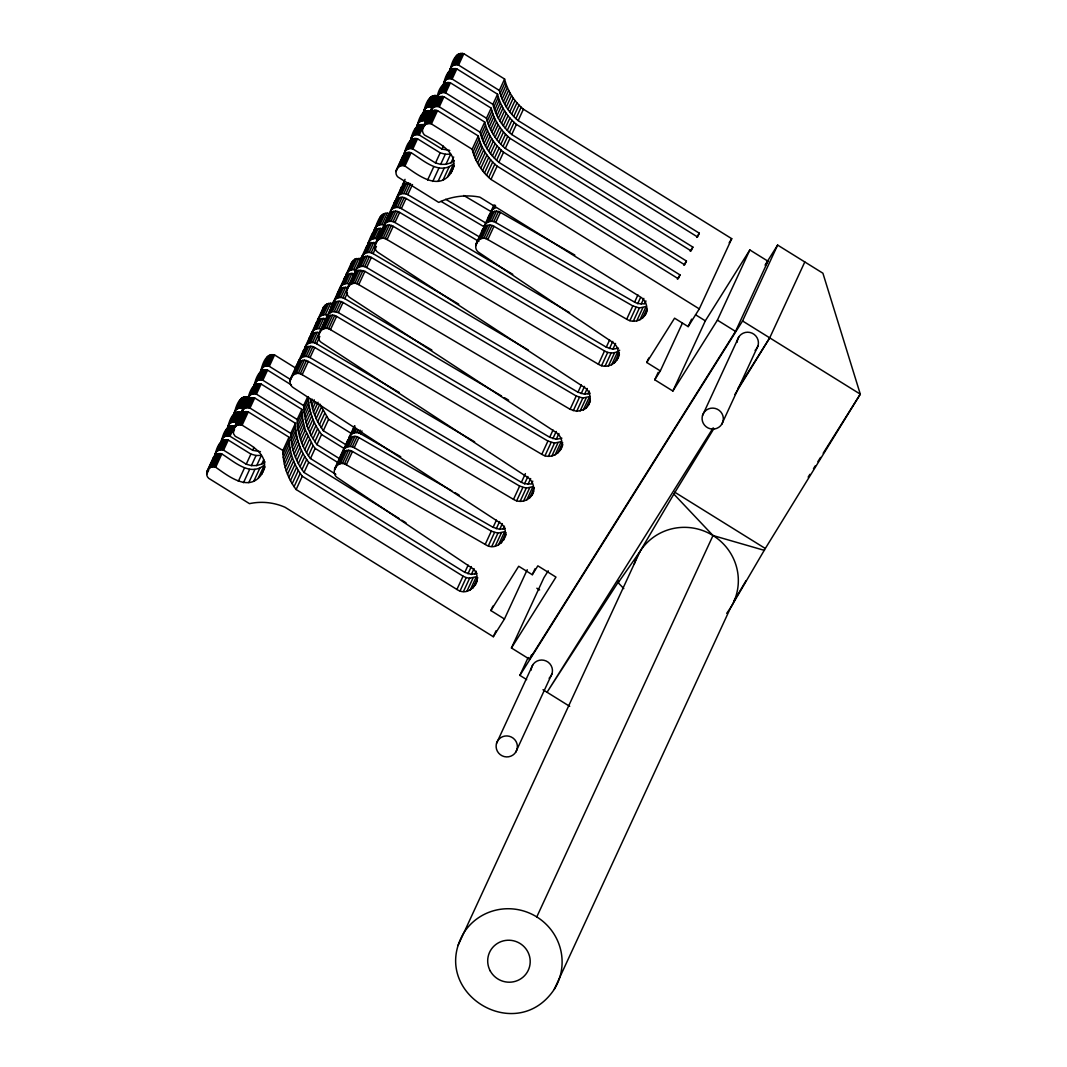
<?xml version="1.0" encoding="UTF-8"?>
<svg xmlns="http://www.w3.org/2000/svg" width="1067" height="1067" viewBox="0 0 1067 1067"><rect width="100%" height="100%" fill="white"/><g stroke="black" fill="none" stroke-linecap="round" stroke-linejoin="round"><path stroke-width="1.5" d="M527.231 569.711L504.451 619.007L493.314 636.719L285.009 507.252C273.926 502.37 261.308 501.063 249.478 503.651L208.719 478.323C203.49 473.721 209.265 464.545 215.681 467.239C228.325 476.095 249.145 492.781 261.655 474.255C272.939 454.915 248.624 443.632 235.167 436.23L233.513 433.695L233.42 429.214L239.555 415.93L243.756 411.849L248.264 411.875L289.024 437.203L282.888 450.487C282.902 464.492 287.677 478.389 296.133 489.526L456.903 589.451C470.96 599.134 485.752 575.7 470.827 567.297L337.972 478.056C329.023 473.014 337.892 458.957 346.322 464.772L485.205 544.41C499.249 554.093 514.054 530.659 499.116 522.256L293.812 387.988C284.862 382.946 293.732 368.889 302.161 374.69L513.494 499.369C521.056 504.304 531.806 499.596 533.82 490.9M296.159 367.728C296.159 361.833 303.481 358.165 308.31 361.42L519.642 486.085L526.231 488.126L532.926 486.645L526.778 499.93M297.906 363.927C297.92 358.032 305.229 354.377 310.057 357.618L521.39 482.297L524.551 483.738L531.433 484.018L532.766 481.137M302.588 353.804C302.588 347.909 309.91 344.254 314.738 347.495L474.655 441.845M304.348 350.016C304.348 344.121 311.657 340.453 316.486 343.707L399.311 392.563M309.017 339.893C309.07 334.851 314.525 331.13 319.26 332.717M310.777 336.105C310.817 331.063 316.285 327.342 321.02 328.929M315.445 325.982C315.499 320.94 320.967 317.219 325.688 318.806L314.592 342.84M317.206 322.181C317.246 317.152 322.714 313.431 327.449 315.005L332.33 311.537L338.359 312.578L549.692 437.257L556.28 439.284L561.896 438.204M531.779 495.328C535.581 489.353 533.42 480.884 527.418 477.216L322.114 342.947C313.151 337.906 322.034 323.848 330.463 329.663L541.796 454.329C550.052 459.704 561.029 453.662 562.802 444.392M322.461 310.804C322.514 305.762 327.969 302.041 332.704 303.628L326.209 318.886M324.461 322.687C324.461 316.792 331.77 313.124 336.598 316.379L547.931 441.044L554.533 443.085L561.215 441.605L555.08 454.889M330.89 308.776C330.89 302.868 338.199 299.213 343.027 302.454L501.53 395.964M332.637 304.975C332.637 299.08 339.96 295.412 344.788 298.667L431.882 350.056M337.319 294.852C337.359 289.824 342.827 286.089 347.562 287.677M339.066 291.064C339.119 286.023 344.588 282.302 349.309 283.889M343.747 280.941C343.787 275.9 349.256 272.178 353.991 273.766L358.872 270.298L364.901 271.338L576.233 396.004L582.822 398.044L589.518 396.564L583.382 409.848L576.687 411.328L570.098 409.288L358.765 284.622C350.336 278.807 341.453 292.865 350.416 297.906L555.707 432.175C561.722 435.843 563.883 444.312 560.082 450.287M345.495 277.153C345.548 272.112 351.016 268.391 355.738 269.964M354.511 273.846C354.511 267.95 361.82 264.296 366.648 267.537L577.981 392.216L584.583 394.243L590.184 393.163M360.939 259.935C360.939 254.039 368.248 250.385 373.077 253.626L458.757 304.175M367.368 246.024C367.421 240.982 372.876 237.261 377.611 238.848C379.105 232.153 384.84 221.349 393.203 226.297L604.522 350.976C609.137 353.751 615.459 353.697 619.687 350.216M373.797 232.113C373.85 227.071 379.305 223.35 384.04 224.937L389.295 213.547C379.532 210.893 377.305 223.99 374.13 230.085M340.32 457.796C340.32 451.901 347.642 448.233 352.47 451.488L491.34 531.126L497.929 533.167L504.624 531.686L498.489 544.97M583.382 409.848C592.225 405.593 592.452 391.962 584.009 387.148L378.705 252.866C369.756 247.824 378.625 233.766 387.054 239.582L598.387 364.247C606.643 369.635 617.62 363.58 619.394 354.311M379.052 220.722L380.239 216.841M342.067 454.008C342.08 448.1 349.389 444.446 354.217 447.687L493.087 527.325L499.689 529.365L505.291 528.285M346.748 443.885C346.748 437.99 354.071 434.322 358.899 437.577L451.955 490.94M381.052 232.606L382.226 228.725C373.09 226.164 370.462 238.048 367.702 243.996M348.496 440.084C348.509 434.189 355.818 430.535 360.646 433.776L400.739 456.769M382.8 228.818L391.242 210.559M353.177 429.974L354.351 426.08L348.829 438.07M387.481 218.695C387.481 212.8 394.803 209.132 399.632 212.386L569.551 312.631M389.228 214.894L397.671 196.648M393.91 204.784C393.91 198.875 401.232 195.221 406.06 198.462L478.883 241.435M395.67 200.983L404.073 182.804M400.338 190.86C400.392 185.831 405.847 182.097 410.582 183.684L405.913 193.807L401.779 193.634L398.151 195.514M402.099 187.072L404.58 181.603M616.673 360.219C620.474 354.231 618.313 345.761 612.311 342.107L479.47 252.866C470.507 247.824 479.39 233.766 487.819 239.568L626.689 319.22C634.251 324.155 644.988 319.446 647.015 310.75M483.564 228.805C483.564 222.91 490.873 219.255 495.702 222.496L634.585 302.134L637.746 303.575L644.628 303.868L645.962 300.974M488.233 218.695C488.246 212.786 495.555 209.132 500.383 212.373L574.833 255.066M489.993 214.894L492.474 209.425L496.115 207.545M713.956 428.481L673.864 494.101L713.009 535.527L536.781 916.913A53.337 52.296 24.8 0 0 463.665 933.065C428.867 992.523 516.175 1046.3 554.24 989.362L730.468 607.977L765.306 548.491L860.295 394.15L822.91 273.219L777.63 245.077L765.252 264.763M239.555 415.93L239.301 418.931M398.965 518.429L308.71 462.331C300.24 451.194 295.466 437.297 295.452 423.292L254.693 397.964C245.61 395.657 242.129 408.501 241.049 415.143M245.997 402.019L245.73 405.02M337.692 462.438L315.138 448.42L313.084 445.566L305.295 429.921L302.748 419.771L301.881 409.381L261.122 384.04C252.052 381.746 248.558 394.577 247.477 401.219M252.426 388.095L252.159 391.109M291.438 384.987L267.55 370.129C258.481 367.835 254.986 380.666 253.906 387.308M258.854 374.184L258.587 377.185M295.652 368.062L274.566 354.951C264.989 352.684 261.695 366.528 260.335 373.397M265.59 360.499L265.87 359.005M258.254 478.243L264.403 464.959C250.171 477.162 233.86 461.224 221.816 453.968C217.361 452.181 212.12 456.249 212.853 461.024M214.894 454.235C216.108 450.754 220.162 448.927 223.577 450.167L246.237 464.212L251.372 465.612L256.694 465.559L261.362 455.436L256.053 455.489L250.905 454.089L228.245 440.044C219.135 437.697 215.761 450.594 214.614 457.223M219.269 445.593L219.562 444.112M221.322 440.311C222.536 436.83 226.591 435.016 230.005 436.256L234.687 426.133C225.564 423.786 222.189 436.683 221.042 443.312M225.697 431.682L226.004 430.201M227.751 426.4C228.965 422.919 233.019 421.092 236.434 422.345L241.115 412.222C231.992 409.875 228.618 422.759 227.471 429.401M232.126 417.771L232.433 416.277M234.18 412.489C235.394 409.008 239.448 407.181 242.863 408.421L248.118 397.044C238.501 394.737 235.327 408.621 233.9 415.476M239.435 401.099L239.155 404.1M644.975 315.178C648.776 309.19 646.615 300.721 640.6 297.066L479.843 197.142C466.052 194.434 451.408 196.261 438.75 202.41L397.991 177.069C392.763 172.494 398.565 163.318 404.953 165.999C417.61 174.828 438.417 191.553 450.928 173.014C462.211 153.661 437.883 142.404 424.439 134.989C418.584 128.694 427.374 120.878 428.867 114.716C430.108 111.261 434.109 109.367 437.537 110.635L478.283 135.962C481.137 147.686 487.859 158.396 497.115 166.145L678.252 278.727L680.012 274.926L498.863 162.344C489.62 154.595 482.898 143.898 480.043 132.175L484.725 122.051L443.965 96.724C434.776 94.59 429.881 108.06 430.681 115.369M428.547 116.183L428.867 114.716M434.976 102.272L435.296 100.791M443.178 86.067C444.365 79.465 447.727 66.567 456.823 68.888L497.582 94.216L492.901 104.339C495.755 116.063 502.477 126.773 511.72 134.522L692.87 247.104L691.109 250.892L509.973 138.31C500.73 130.561 493.994 119.864 491.153 108.14L450.394 82.799C441.204 80.679 436.31 94.149 437.11 101.458M441.405 88.348L441.725 86.88M448.167 72.969L447.86 75.944M548.238 570.818L543.877 577.78L511.44 647.976L529.552 659.233L735.523 331.41L767.96 261.202L749.848 249.945L717.411 320.153L672.877 391.042L654.751 379.772L660.326 370.916L646.735 362.473L674.571 318.179L688.162 326.622L699.285 308.897L731.735 238.688L523.417 109.221C514.174 101.472 507.439 90.762 504.598 79.038L463.838 53.71C454.235 51.429 451.088 65.327 449.607 72.156M455.169 57.791L454.875 60.766M402.112 158.263C402.539 154.075 407.154 151.207 411.088 152.714C423.146 159.957 439.444 175.922 453.662 163.718L447.526 177.002M404.18 153.008C405.42 149.553 409.421 147.659 412.849 148.927L435.509 162.958L440.644 164.371L445.953 164.318L450.634 154.195L445.326 154.248L440.191 152.834L417.517 138.803C408.421 136.483 405.087 149.38 403.873 155.982M408.541 144.352L408.861 142.885M410.622 139.083C411.849 135.629 415.85 133.748 419.278 135.002L423.946 124.892C414.85 122.572 411.515 135.469 410.315 142.071L411.649 139.177M414.97 130.441L415.29 128.974M417.05 125.172C418.277 121.718 422.279 119.837 425.706 121.091L430.374 110.968C421.278 108.661 417.944 121.558 416.744 128.147M421.398 116.53L421.718 115.049M423.479 111.261C424.706 107.807 428.707 105.926 432.135 107.18L437.39 95.79C427.787 93.523 424.653 107.407 423.172 114.236M428.414 101.338L428.734 99.871M326.542 316.872L327.382 315.005M351.083 263.736L354.938 259.121L361.006 258.587L354.831 271.832M353.084 275.619L353.937 273.752L342.88 297.8M359.512 261.708C360.899 256.854 367.141 254.693 371.329 257.427L528.405 350.083M365.941 247.797L369.782 243.169L375.864 242.636L371.183 252.759M372.37 233.873L373.223 232.019M482.137 230.579C483.524 225.724 489.766 223.563 493.954 226.297L632.824 305.936L639.413 307.963L646.109 306.482L639.973 319.767M206.998 471.307L213.133 458.023M206.705 472.788L241.009 398.565M206.718 474.308L208.759 469.88M209.799 467.839L215.934 454.569M217.681 450.767L222.376 440.418M224.11 436.856L228.805 426.507M230.539 422.932L235.22 412.822M236.967 409.021L242.236 397.644M211.173 467.199L217.308 453.915M219.055 450.127L223.737 440.004M225.484 436.203L230.165 426.093M231.926 422.292L236.594 412.169M238.354 408.381L243.609 396.991M212.666 466.893L218.802 453.608M220.549 449.807L225.23 439.697M226.978 435.896L231.659 425.773M233.406 421.985L238.088 411.862M239.848 408.061L245.103 396.684M214.187 466.893L220.322 453.608M222.083 449.821L226.751 439.697M228.511 435.91L233.193 425.786M234.94 421.985L239.622 411.875M241.369 408.074L246.624 396.684M215.681 467.239L221.816 453.968M223.577 450.167L228.245 440.044M233.14 430.708L267.497 356.498M233.166 432.215L234.527 429.267M233.42 429.214L236.247 425.773L243.063 410.808M241.315 412.129L244.13 408.701L248.811 398.578M247.744 398.218L250.572 394.777L255.24 384.667M254.173 384.307L257 380.866L261.668 370.742M260.601 370.396L263.429 366.955L268.684 355.564M236.247 425.773L237.621 425.119L243.756 411.849M244.13 408.701L245.503 408.047L250.185 397.924M250.572 394.777L251.932 394.136L256.613 384.013M257 380.866L258.361 380.225L263.042 370.102M263.429 366.955L264.789 366.301L270.058 354.924M237.621 425.119L239.101 424.799L245.237 411.515M245.503 408.047L246.997 407.727L251.665 397.604M251.932 394.136L253.426 393.803L258.094 383.693M258.361 380.225L259.855 379.892L264.536 369.769M264.789 366.301L266.283 365.981L271.538 354.591M239.101 424.799L240.635 424.813L246.77 411.529M246.997 407.727L248.518 407.727L253.199 397.618M253.426 393.803L254.96 393.816L259.628 383.693M259.855 379.892L261.388 379.905L266.056 369.782M266.283 365.981L267.817 365.994L273.072 354.604M240.635 424.813L242.129 425.159L248.264 411.875M248.518 407.727L250.011 408.087L254.693 397.964M254.96 393.816L256.44 394.163L261.122 384.04M261.388 379.905L262.869 380.252L267.55 370.129M267.817 365.994L269.311 366.341L274.566 354.951M238.341 481.284L244.476 468M246.237 464.212L250.905 454.089M230.005 436.256L252.666 450.301L253.999 447.406M290.344 378.985L297.333 363.834M298.24 361.9L303.762 349.923M304.669 347.989L310.19 336.012M311.097 334.078L316.619 322.087M317.526 320.167L323.634 306.909M290.024 381.012L324.955 305.335M243.489 482.697L249.625 469.413M251.372 465.612L256.053 455.489M294.199 374.357L300.334 361.086M302.081 357.285L306.762 347.162M308.523 343.374L313.191 333.251M314.952 329.45L319.62 319.34M321.38 315.539L326.635 304.162M296.146 373.65L302.281 360.379M304.028 356.578L308.71 346.455M310.457 342.667L315.138 332.544M316.886 328.756L321.567 318.633M323.314 314.832L328.583 303.455M298.213 373.477L304.348 360.193M306.096 356.391L310.777 346.282M312.538 342.48L317.206 332.357M318.966 328.569L323.634 318.446M325.395 314.658L330.65 303.268M248.798 482.631L254.933 469.347M300.267 373.823L306.402 360.553M308.163 356.751L312.831 346.628M332.971 302.948L338.492 290.971M339.399 289.037L344.921 277.06M345.828 275.126L351.937 261.868M318.313 335.972L353.244 260.295M322.501 329.316L328.636 316.045M330.383 312.244L335.065 302.121M336.812 298.333L341.493 288.21M343.241 284.422L347.922 274.299M349.669 270.498L354.938 259.121M396.297 170.08L402.432 156.796M302.161 374.69L308.31 361.42M310.057 357.618L314.738 347.495M316.486 343.707L319.833 336.478M395.977 171.547L430.321 97.337M253.853 481.11L259.988 467.826M256.694 465.559L261.748 464.038L263.749 459.69M399.071 166.612L405.207 153.328M406.967 149.54L411.635 139.417M413.396 135.616L418.064 125.506M419.824 121.705L424.493 111.582M426.253 107.794L431.508 96.403M324.435 328.623L330.57 315.339M332.33 311.537L337.012 301.414M338.759 297.626L343.441 287.503M345.188 283.715L349.869 273.592M351.617 269.791L356.871 258.414M400.445 165.972L406.58 152.688M408.341 148.887L413.009 138.777M414.77 134.976L419.438 124.852M421.198 121.064L425.866 110.941M427.627 107.14L432.882 95.763M326.515 328.436L332.651 315.152M334.398 311.364L339.079 301.241M340.826 297.44L345.508 287.33M347.255 283.529L351.937 273.405M353.684 269.618L358.952 258.227M401.926 165.638L408.074 152.354M409.821 148.566L414.503 138.443M416.25 134.655L420.932 124.532M422.679 120.731L427.36 110.621M429.107 106.82L434.376 95.43M403.459 165.652L409.595 152.368M411.355 148.58L416.023 138.457M417.784 134.655L422.452 124.546M424.213 120.744L428.881 110.621M430.641 106.833L435.896 95.443M328.569 328.796L334.705 315.512M336.452 311.711L341.133 301.588M361.26 257.907L366.795 245.93M261.655 474.255L265.069 466.879M346.615 290.931L381.546 215.254M404.953 165.999L411.088 152.714M412.849 148.927L417.517 138.803M350.79 284.289L356.925 271.005M358.685 267.203L363.354 257.094M365.114 253.292L369.782 243.169M371.543 239.381L376.224 229.258M377.971 225.457L383.226 214.08M422.412 129.467L430.468 112.182M430.975 110.941L436.896 98.271M437.403 97.03L443.325 84.346M443.832 83.106L456.769 55.257M330.463 329.663L336.598 316.379M338.359 312.578L343.027 302.454M344.788 298.667L347.455 292.878M422.732 127.987L425.52 124.532L431.655 111.248M430.628 110.915L433.402 107.447L438.084 97.337M437.057 97.004L439.831 93.536L444.512 83.413M443.485 83.079L446.259 79.625L450.941 69.502M449.914 69.168L452.688 65.701L457.956 54.324M352.737 283.582L358.872 270.298M360.633 266.497L365.301 256.387M367.061 252.586L371.729 242.462M373.49 238.675L378.158 228.551M379.919 224.764L385.174 213.373M425.52 124.532L426.88 123.879L433.029 110.595M433.402 107.447L434.776 106.807L439.457 96.684M439.831 93.536L441.204 92.896L445.886 82.773M446.259 79.625L447.633 78.971L452.315 68.862M452.688 65.701L454.062 65.06L459.33 53.67M426.88 123.879L428.374 123.559L434.509 110.274M434.776 106.807L436.27 106.473L440.938 96.363M441.204 92.896L442.698 92.562L447.366 82.439M447.633 78.971L449.127 78.651L453.795 68.528M454.062 65.06L455.556 64.74L460.811 53.35M354.804 283.395L360.939 270.111M362.7 266.323L367.368 256.2M369.129 252.399L373.797 242.289M375.557 238.488L380.239 228.365M381.986 224.577L387.241 213.187M428.374 123.559L429.908 123.572L436.043 110.288M436.27 106.473L437.79 106.487L442.472 96.363M442.698 92.562L444.219 92.576L448.9 82.452M449.127 78.651L450.647 78.665L455.329 68.541M455.556 64.74L457.076 64.74L462.344 53.363M375.237 243.863L382.226 228.725M383.133 226.791L388.655 214.8M389.562 212.88L395.083 200.889M395.99 198.955L401.512 186.978M402.419 185.044L405.047 179.349M356.858 283.755L362.993 270.471M364.754 266.67L369.422 256.56M374.917 245.89L384.814 224.47M429.908 123.572L431.388 123.919L437.537 110.635M437.79 106.487L439.284 106.833L443.965 96.724M444.219 92.576L445.713 92.922L450.394 82.799M450.647 78.665L452.141 79.011L456.823 68.888M457.076 64.74L458.57 65.087L463.838 53.71M379.092 239.248L385.227 225.964M385.294 223.35L386.974 222.163L391.656 212.053M391.722 209.439L393.416 208.252L398.084 198.129M399.845 194.341L404.513 184.218M358.765 284.622L364.901 271.338M366.648 267.537L371.329 257.427M373.077 253.626L376.424 246.397M477.002 573.312L471.387 574.406L464.799 572.365L304.028 472.454C295.559 461.317 290.784 447.42 290.771 433.415L295.452 423.292M335.838 474.308L310.457 458.53C301.988 447.393 297.213 433.495 297.2 419.504L301.881 409.381M339.453 458.65L316.886 444.619L311.217 435.749L307.056 426.12L304.028 412.529L303.628 405.58L307.643 396.911M381.039 238.541L387.174 225.257M386.974 222.163L388.922 221.469L393.603 211.346M393.416 208.252L395.35 207.545L400.032 197.422M401.779 193.634L406.46 183.511M282.982 453.968L289.117 440.684L289.024 437.203M290.878 436.883L295.546 426.773M297.306 422.972L301.974 412.849M303.735 409.061L308.403 398.938L308.336 396.617M383.106 238.354L389.242 225.07M388.922 221.469L390.989 221.282L395.67 211.159M395.35 207.545L397.431 207.371L402.099 197.248M403.86 193.447L408.528 183.337M283.275 457.436L289.41 444.152L289.117 440.684M291.158 440.351L295.839 430.241M297.6 426.44L302.268 416.317M304.028 412.529L308.696 402.406L308.403 398.938M385.16 238.715L391.296 225.43M390.989 221.282L393.056 221.629L397.724 211.519M397.431 207.371L399.485 207.718L404.153 197.595M283.755 460.877L289.891 447.607L289.41 444.152M291.638 443.805L296.319 433.682M298.066 429.894L302.748 419.771M304.495 415.983L309.177 405.86L308.696 402.406M345.881 444.726L323.314 430.708L317.646 421.838L313.485 412.209L310.937 402.059L312.244 399.218M387.054 239.582L393.203 226.297M618.487 348.122L612.871 349.216L606.283 347.175L394.95 222.496L399.632 212.386M512.76 274.299L401.379 208.585L406.06 198.462M479.203 236.794L407.807 194.674L412.489 184.551M284.422 464.305L290.557 451.021L289.891 447.607M292.305 447.233L296.986 437.11M298.733 433.309L303.415 423.199M305.162 419.398L309.843 409.275L309.177 405.86M311.591 405.487L314.231 399.792M285.262 467.693L291.411 454.409L290.557 451.021M293.158 450.607L297.84 440.498M299.587 436.696L304.268 426.573M306.016 422.785L310.697 412.662L309.843 409.275M312.444 408.874L315.739 401.752M286.303 471.027L292.438 457.743L291.411 454.409M294.199 453.955L298.867 443.832M300.627 440.031L305.295 429.921M307.056 426.12L311.724 415.997L310.697 412.662M313.485 412.209L318.086 402.246M287.516 474.308L293.652 461.024L292.438 457.743M295.412 457.236L300.08 447.113M301.841 443.312L306.509 433.202M308.27 429.401L312.938 419.278L311.724 415.997M314.698 415.49L319.953 404.1L328.583 419.318L351.136 433.349M288.904 477.523L295.039 464.238L293.652 461.024M296.799 460.451L301.468 450.327M303.228 446.526L307.896 436.416M309.657 432.615L314.325 422.492L312.938 419.278M316.085 418.704L321.34 407.314M427.614 180.03L433.749 166.745M435.509 162.958L440.191 152.834M419.278 135.002L441.938 149.047L443.272 146.152M290.464 480.657L296.599 467.373L295.039 464.238M298.36 463.585L303.028 453.462M304.789 449.674L309.457 439.551M311.217 435.749L315.899 425.64L314.325 422.492M317.646 421.838L322.901 410.462M292.198 483.711L298.333 470.427L296.599 467.373M300.094 466.639L304.762 456.516M306.522 452.715L311.191 442.605M312.951 438.804L317.619 428.681L315.899 425.64M319.38 424.893L324.635 413.503M432.749 181.443L438.897 168.159M440.644 164.371L445.326 154.248M294.092 486.672L300.227 473.388L298.333 470.427M301.974 469.6L306.656 459.477M308.403 455.676L313.084 445.566M314.832 441.765L319.513 431.642L317.619 428.681M321.274 427.854L326.529 416.463M438.07 181.39L444.205 168.106M296.133 489.526L302.281 476.242L300.227 473.388M304.028 472.454L308.71 462.331M310.457 458.53L315.138 448.42M316.886 444.619L321.567 434.496L319.513 431.642M323.314 430.708L328.583 419.318M443.125 179.87L449.26 166.585M445.953 164.318L451.021 162.784L453.688 157.009M450.928 173.014L454.329 165.638M699.285 308.897L490.98 179.429C481.724 171.68 475.002 160.97 472.147 149.247L478.283 135.962M484.725 122.051C487.566 133.775 494.301 144.485 503.544 152.221L684.681 264.816L686.441 261.015L505.291 148.433C496.048 140.684 489.326 129.987 486.472 118.25L491.153 108.14M497.582 94.216C500.423 105.953 507.158 116.65 516.401 124.399L697.538 236.981L699.298 233.193L518.149 120.598C508.906 112.862 502.184 102.152 499.329 90.428L504.598 79.038M472.934 152.141L479.083 138.857M480.83 135.056L485.512 124.946M487.259 121.145L491.94 111.021M493.688 107.234L498.369 97.11M500.116 93.322L505.385 81.932M473.881 154.982L480.017 141.711M481.777 137.91L486.445 127.787M488.206 123.999L492.874 113.876M494.635 110.088L499.303 99.965M501.063 96.163L506.318 84.786M474.975 157.783L481.11 144.498M482.858 140.711L487.539 130.587M489.286 126.8L493.968 116.676M495.728 112.875L500.396 102.765M502.157 98.964L507.412 87.574M476.215 160.53L482.351 147.246M484.098 143.445L488.779 133.322M490.54 129.534L495.208 119.411M496.969 115.623L501.637 105.5M503.397 101.698L508.652 90.322M334.505 469.053L341.493 453.915M342.4 451.981L347.922 439.991M334.865 469.6L355.004 425.946M338.359 464.438L344.494 451.154M346.242 447.353L350.923 437.243M352.684 433.442L355.351 427.667M477.603 163.198L483.738 149.913M485.485 146.126L490.166 136.002M491.914 132.201L496.595 122.091M498.342 118.29L503.024 108.167M504.784 104.379L510.039 92.989M340.306 463.732L346.442 450.447M348.189 446.646L352.87 436.536M354.617 432.735L356.631 428.4M479.123 165.798L485.258 152.514M487.019 148.713L491.687 138.603M493.447 134.802L498.116 124.679M499.876 120.891L504.558 110.768M506.305 106.967L511.56 95.59M342.374 463.545L348.509 450.261M350.256 446.473L354.938 436.35M356.698 432.562L358.032 429.668M480.79 168.306L486.925 155.022M488.673 151.234L493.354 141.111M495.115 137.323L499.783 127.2M501.543 123.399L506.211 113.289M507.972 109.488L513.227 98.111M344.428 463.905L350.563 450.621M352.323 446.82L356.992 436.71M358.752 432.909L360.086 430.014M346.322 464.772L352.47 451.488M354.217 447.687L358.899 437.577M360.646 433.776L361.98 430.881M482.577 170.733L488.726 157.449M490.473 153.661L495.155 143.538M496.902 139.75L501.583 129.627M503.331 125.826L508.012 115.716M509.759 111.915L515.028 100.538M484.498 173.067L490.647 159.783M492.394 155.995L497.075 145.872M498.822 142.071L503.504 131.961M505.251 128.16L509.933 118.037M511.68 114.249L516.948 102.859M486.552 175.295L492.687 162.011M494.434 158.223L499.116 148.1M500.863 144.312L505.545 134.189M507.292 130.387L511.973 120.278M513.72 116.476L518.989 105.086M488.699 177.415L494.848 164.131M496.595 160.343L501.277 150.22M503.024 146.432L507.705 136.309M509.452 132.508L514.134 122.398M515.881 118.597L521.149 107.207M490.98 179.429L497.115 166.145M498.863 162.344L503.544 152.221M505.291 148.433L509.973 138.31M511.72 134.522L516.401 124.399M518.149 120.598L523.417 109.221M476.002 243.863L482.991 228.711M483.885 226.778L489.42 214.8M490.313 212.867L493.834 205.224M475.669 245.89L494.488 205.091M479.843 239.235L485.978 225.964M487.739 222.163L492.407 212.04M494.168 208.252L495.501 205.357M481.791 238.541L487.926 225.257M489.686 221.456L494.354 211.333M483.858 238.354L489.993 225.07M491.754 221.282L496.422 211.159M485.912 238.701L492.047 225.43M493.808 221.629L498.476 211.506M487.819 239.568L493.954 226.297M495.702 222.496L500.383 212.373M456.903 589.451L463.038 576.167L302.281 476.242M464.799 572.365L468.133 565.137M460.077 590.891L466.212 577.607L469.64 578.194L476.322 576.727L470.187 589.998M467.96 573.819L471.307 566.59M485.205 544.41L491.34 531.126M493.087 527.325L496.435 520.109M463.491 591.478L469.64 578.194M471.387 574.406L474.055 568.618M466.946 591.185L473.081 577.901M474.842 574.099L476.175 571.205M488.366 545.851L494.501 532.566M496.262 528.779L499.596 521.55M491.794 546.437L497.929 533.167M499.689 529.365L502.357 523.577M513.494 499.369L519.642 486.085M521.39 482.297L525.391 473.615M473.001 588.037L477.776 577.7M475.188 585.41L477.229 580.981M495.248 546.144L501.383 532.86M503.131 529.059L504.478 526.178M516.668 500.81L522.803 487.526M524.551 483.738L527.898 476.509M520.096 501.41L526.231 488.126M527.978 484.325L530.659 478.55M541.796 454.329L547.931 441.044M549.692 437.257L553.026 430.028M501.29 542.996L506.065 532.66M503.477 540.369L506.211 534.46M523.537 501.103L529.685 487.819M544.97 455.769L551.106 442.498M552.853 438.697L556.2 431.468M548.385 456.369L554.533 443.085M556.28 439.284L558.948 433.509M570.098 409.288L576.233 396.004M577.981 392.216L581.328 384.987M529.592 497.956L534.367 487.632M551.839 456.062L557.974 442.778M573.259 410.742L579.394 397.457M581.155 393.656L584.489 386.427M576.687 411.328L582.822 398.044M584.583 394.243L587.25 388.468M598.387 364.247L604.522 350.976M606.283 347.175L609.617 339.946M557.894 452.915L562.669 442.592M580.141 411.022L586.276 397.738M588.024 393.95L589.371 391.055M601.561 365.701L607.697 352.417M609.444 348.616L612.791 341.387M504.451 619.007L490.873 610.551L492.941 606.069M626.689 319.22L632.824 305.936M634.585 302.134L637.919 294.905M604.989 366.288L611.124 353.004M612.871 349.216L615.552 343.427M586.183 407.874L590.278 399.031M588.37 405.247L590.424 400.832M608.43 365.981L614.579 352.697M629.85 320.66L635.999 307.376M637.746 303.575L640.413 297.8M611.671 364.807L617.806 351.523M633.278 321.247L639.413 307.963M641.174 304.175L643.841 298.387M614.485 362.847L619.26 352.51M636.732 320.94L642.867 307.669M493.314 636.719L496.075 630.744M642.787 317.806L646.869 308.95M490.873 610.551L518.695 566.257L532.286 574.7L535.047 568.724M646.735 362.473L648.803 357.992M654.751 379.772L658.206 372.303M660.326 370.916L682.413 323.114M526.671 679.599L519.882 675.371L528.138 657.512M529.552 659.233L531.619 654.751M688.162 326.622L691.603 319.153M496.555 743.286L532.766 664.901M672.877 391.042L705.314 320.834L749.848 249.945M515.801 752.062A10.67 10.457 24.8 0 0 507.038 735.937A10.67 10.457 24.8 0 0 497.395 751.288A10.67 10.457 24.8 0 0 515.801 752.062L552.012 673.677M623.782 588.611L618.193 582.702L619.073 580.795L547.051 692.256L713.169 427.867M519.882 675.371L742.552 320.967L777.63 245.077M702.526 415.463L738.737 337.079M458.01 945.495L639.893 551.679L673.864 494.101M721.772 424.226A10.67 10.457 24.8 0 0 713.009 408.114A10.67 10.457 24.8 0 0 703.366 423.466A10.67 10.457 24.8 0 0 721.772 424.226L757.983 345.855M734.87 394.497L769.72 337.852L804.798 261.962M745.98 580.768L736.75 596.4M733.829 601.094L736.03 597.56M696.644 237.407L699.298 233.193M690.216 251.319L692.87 247.104M683.787 265.243L686.441 261.015M677.358 279.154L680.012 274.926M729.161 242.783L731.735 238.688M532.286 574.7L537.848 565.843L555.974 577.1L511.44 647.976M765.306 265.43L767.96 261.202M737.911 388.481L769.72 337.852M808.159 477.122L809.933 474.308M813.467 468.693L815.228 465.879M817.882 461.651L820.536 457.436M823.191 453.222L860.295 394.15L742.552 320.967M618.193 582.702L639.893 551.679M726.694 613.365L730.468 607.977A53.337 52.296 24.8 0 0 706.861 532.233A53.337 52.296 24.8 0 0 634.225 564.11M451.021 162.784L454.315 160.637M261.748 464.038L265.056 461.878M449.727 150.42L441.938 149.047M260.455 451.674L252.666 450.301M713.009 535.527L764.439 550.385M405.913 193.807L407.807 194.674M399.485 207.718L401.379 208.585M393.056 221.629L394.95 222.496M463.038 576.167L466.212 577.607M454.822 492.581L459.117 495.048M463.758 195.488L490.9 211.493M445.659 199.289L485.632 222.883M441.044 201.396L485.312 227.511M504.384 397.644L508.666 400.178M458.57 65.087L499.329 90.428M452.141 79.011L492.901 104.339M445.713 92.922L486.472 118.25M439.284 106.833L480.043 132.175M431.388 123.919L472.147 149.247M717.411 320.153L735.523 331.41M695.551 314.765L705.314 320.834M674.744 492.194L765.306 548.491M269.311 366.341L290.384 379.439M262.869 380.252L303.628 405.58M321.567 434.496L344.121 448.527M256.44 394.163L297.2 419.504M250.011 408.087L290.771 433.415M536.834 588.224L539.622 589.944M401.779 520.176L406.007 522.803M242.129 425.159L282.888 450.487M542.983 689.735L569.698 706.341M310.457 398.618L310.937 402.059M536.781 916.913A53.337 52.296 24.8 0 1 554.24 989.362M737.164 342.254A10.67 10.457 24.8 0 1 752.128 333.184A10.67 10.457 24.8 0 1 755.103 350.429M531.193 670.089A10.67 10.457 24.8 0 1 546.157 661.007A10.67 10.457 24.8 0 1 549.132 678.265M490.246 970.93A21.34 20.927 24.8 0 0 527.071 972.464A21.34 20.927 24.8 0 0 509.533 940.24A21.34 20.927 24.8 0 0 490.246 970.93"/></g></svg>
